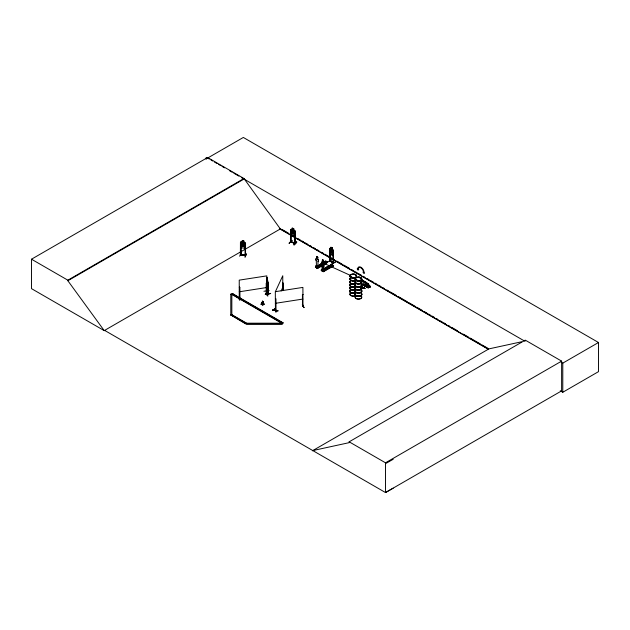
<?xml version="1.0" encoding="UTF-8"?>
<svg xmlns="http://www.w3.org/2000/svg" width="630" height="630" viewBox="0 0 630 630"><rect width="100%" height="100%" fill="white"/><g stroke="black" fill="none" stroke-linecap="round" stroke-linejoin="round"><path stroke-width="0.94" d="M262.592 302.77C262.135 298.1 265.214 306.448 261.867 304.4L262.639 301.242M290.627 241.605L291.186 241.597L290.721 241.455M290.603 242.007L290.674 229.485L290.674 242.046M290.721 241.881L295.281 243.424L295.281 231.769L294.864 231.627L294.793 243.416L294.793 242.991M317.733 267.112L318.071 261.6A1.788 1.032 60 0 0 317.811 259.158L317.733 259.206A1.788 1.032 60 0 1 317.993 261.647L318.071 261.6M302.424 294.564L302.943 294.596L302.424 294.564L302.487 306.345L302.991 306.259L302.896 287.406L275.318 291.674L275.436 310.173M275.885 310.125L275.515 309.692L275.436 310.535M275.696 310.188L275.68 298.518M272.861 309.834L278.043 310.858L272.798 310.196M272.79 310.236L272.869 309.834M262.245 304.581L262.497 301.337L261.702 304.132M316.819 266.112L316.488 266.632L316.252 266.214M322.402 269.892L322.001 269.577L322.426 269.923L322.922 269.388L322.253 269.648L322.922 269.53L322.56 270.987L322.505 269.152L321.324 269.671L321.544 270.75L332.081 264.986L321.434 270.695L331.955 264.82C327.364 263.915 336.081 268.223 330.522 264.962M322.3 263.639L315.48 267.065L315.488 266.301L316.528 265.702L316.496 266.514L317.134 266.199M267.86 285.319L267.648 286.414L267.805 285.327M266.852 287.65L267.585 289.217L267.805 288.123M261.789 303.857L262.56 301.258M267.199 281.964L266.955 282.823L267.089 281.279M266.774 285.618L267.025 284.791C267.459 291.54 267.671 280.815 267.018 284.13L266.774 282.382M261.867 304.4L262.521 301.376M322.158 263.679L322.3 264.183M350.957 277.318L351.981 277.239M351.54 276.916L351.69 277.373M351.367 276.987L351.768 277.043M355.265 275.152L355.422 275.113M356.407 279.948C355.8 281.169 357.045 279.114 356.824 280.405M356.942 280.342L357.029 280.452M360.147 278.169L360.651 278.169M360.399 278.137L360.36 277.846M272.845 310.086L278.043 310.858M316.63 266.12L316.795 266.025M322.623 269.758L322.891 269.679M316.221 266.293C317.37 266.104 316.457 268.742 316.693 266.143M317.126 266.269L315.331 267.151L315.866 267.372M322.71 269.419L322.072 269.325L322.072 270.601L322.647 270.939M267.561 283.65L267.333 284.303L266.915 283.39M266.632 290.918L266.695 290.595M266.474 291.013L267.844 293.966M268.041 293.501C268.286 295.407 265.072 286.957 267.86 293.572M331.443 250.701L332.624 250.094L331.837 251.291L332.664 253.465L331.593 251.457C331.144 253.457 329.6 251.811 331.325 250.984L330.545 248.897L331.569 250.803M329.71 252.268L330.049 253.937L333.01 255.599L333.396 254.386M333.01 255.599L333.435 254.418M239.25 298.573L239.802 298.47L239.274 298.407M239.754 298.793L239.699 287.146L239.739 298.919M266.907 294.297L266.309 294.234L266.813 294.312M275.365 310.448L275.885 310.007L275.263 309.991M292.848 231.486L294.241 230.667L293.281 231.998L294.297 233.982L292.974 232.202C292.304 234.21 290.635 232.927 292.651 231.777L291.698 229.824L292.911 231.352M295.242 234.848L294.69 236.132L291.115 234.943L290.65 233.36M240.983 247.645L240.455 246.141L240.967 247.677L244.952 248.299L245.535 246.96M244.952 248.299L245.542 246.928M282.649 290.595L282.768 282.839L282.949 290.359M282.831 290.627L282.949 282.87M316.244 266.254L316.685 266.403M239.841 300.408L238.234 297.454M274.294 309.015L275.995 311.96L274.546 308.747M274.318 308.991L275.995 311.96M327.789 261.907L331.608 259.78M362.77 287.398L361.092 288.217M240.439 242.33L240.376 254.827L245.542 255.607L245.542 243.078L244.944 242.479L240.983 241.896L240.439 242.33L241.022 241.92M240.896 243.235L240.424 243.156L240.896 243.235L240.896 254.89M243.834 240.904L242.156 240.613L242.196 242.133L241.345 242.479L241.345 245.157L242.196 246.432L243.779 246.677L244.629 245.661L244.629 242.991L243.779 242.377L243.794 240.912L243.849 242.306M245.07 243.771L245.535 243.841L245.07 243.771L245.07 255.552M241.077 253.016L239.636 256.205M240.471 254.843L240.424 254.276M240.495 254.276L245.59 255.079L245.038 254.977M240.999 254.489L245.141 254.977L245.094 255.418M246.298 253.843L245.164 257.079M244.92 257.016L246.55 254.095M275.381 291.682L282.768 275.759L282.768 290.328M281.13 290.95L282.768 287.414M332.191 247.913L330.907 247.212L330.947 248.724L330.333 248.842L330.333 251.52L330.947 253.024L332.112 253.693L332.727 252.906L332.191 247.913L330.947 247.291L330.994 248.7L329.663 248.448L329.687 260.977C329.277 259.489 330.931 262.363 333.396 263.072M333.144 262.356C326.718 260.269 332.041 259.962 333.435 263.096L333.396 250.559L332.152 249.37L332.112 247.96M289.264 243.227L291.989 240.361L289.075 243.172M361.179 288.501L361.179 281.216M327.773 267.049C328.537 268.994 329.151 265.655 327.718 267.435M357.005 280.389L356.407 280.5L356.509 279.94M360.116 278.043L360.21 277.932M239.699 298.801L239.282 298.423M275.263 310.417L275.767 310.314M302.943 305.715L302.471 306.196M302.928 305.834L302.447 305.92M275.601 310.417L275.499 298.494M291.162 230.391L290.65 230.344L291.162 230.391L291.115 242.156L291.21 241.621L295.186 243.093M293.69 228.58L292.17 228.076L292.218 229.572L291.462 229.8L291.462 232.478L292.218 233.88L293.643 234.352L294.399 233.454L293.69 228.58L293.69 230.013M291.115 234.943L294.683 236.045M294.864 231.627L295.281 231.769M289.249 243.227L291.958 240.526M294.722 243.361L294.84 242.834M296.635 241.904C288.485 250.614 302.14 236.329 294.202 244.897M293.942 244.826L296.691 242.141M356.942 280.153L356.58 280.279M357.281 277.483L357.856 277.531M290.65 229.517L292.249 229.548L292.249 228.107M262.734 304.636L262.805 301.321L263.513 304.322M324.686 261.592C330.443 264.947 322.182 261.017 325.631 261.269M315.701 267.364L322.308 263.891L315.969 267.537M323.875 262.986L326.096 261.356L317.693 265.789M317.032 268.034L322.111 265.419M322.544 264.844L317.008 268.018M327.49 262.332L325.726 260.993M331.561 264.364L333.459 265.608L331.561 264.513L321.166 270.522L331.569 264.592M322.843 271.309L333.616 265.86L333.097 265.387L322.867 271.404M361.376 279.925L362.431 280.397L362.431 281.067L361.376 280.594M361.297 280.941L361.147 281.634M362.431 280.397L362.321 281.13M361.155 280.027L366.628 283.138L366.762 282.665L361.289 279.562M366.628 283.138L366.762 282.665M363.234 287.461L360.974 288.776L363.258 287.493M360.974 289.02L363.266 287.674M361.155 283.917L366.628 287.02L366.762 286.555L361.289 283.445M366.628 287.02L366.762 286.555M104.674 330.411L104.265 330.655L31.5 288.642L31.5 259.206L207.616 157.524L243.975 178.511L280.334 228.942L488.502 349.13M207.616 157.524L207.616 158.067L243.33 137.45L598.5 342.507L598.5 371.645L562.787 392.262L560.235 390.781M31.5 259.206L67.859 280.192L243.975 178.511M393.214 488.155L385.505 492.55L104.627 330.388L104.21 330.624L67.859 280.736L243.975 179.054M104.21 330.624L280.744 228.706M283.035 322.773L232.564 293.635L230.785 294.052L230.785 315.024L231.832 315.024L246.614 323.56L245.873 323.985L231.092 315.087L231.832 314.661L246.614 323.198L282.295 323.198L283.035 322.773L282.295 323.56L231.832 294.423L230.785 294.423M330.065 248.165L332.979 249.842M316.551 256.859L316.551 258.434A1.788 1.032 60 0 0 316.284 260.576L316.205 260.615A1.788 1.032 60 0 1 316.473 258.481L316.551 256.859A0.89 0.512 60 0 1 317.181 256.497A0.89 0.512 60 0 1 317.811 257.591L317.733 259.206M329.821 249.204L330.159 249.401M317.811 257.591L317.733 257.631A0.89 0.512 60 0 0 317.103 256.544A0.89 0.512 60 0 0 316.473 256.906M333.333 263.064L333.183 251.142L333.561 263.017L329.805 260.828M333.522 251.346L333.05 251.22M322.387 260.229L322.308 260.277A0.89 0.512 60 0 1 322.938 259.906A0.89 0.512 60 0 1 323.647 260.954L323.647 262.529A1.788 1.032 60 0 1 323.907 264.97L323.568 270.483L323.828 265.017A1.788 1.032 60 0 0 323.568 262.576L323.568 261.001A0.89 0.512 60 0 0 322.938 259.906A0.89 0.512 60 0 0 322.387 260.229L322.308 261.844A1.788 1.032 60 0 0 322.04 263.986L322.261 269.798M322.308 261.844L322.387 261.804A1.788 1.032 60 0 0 322.119 263.939L322.395 269.845L322.363 269.065M315.488 266.301L316.669 265.781M231.092 315.449L231.832 315.024L231.832 294.052L282.295 323.198L282.295 324.159L246.614 324.159L246.614 323.198L245.873 323.615L231.092 315.087M322.245 264.608L320.985 263.875L322.024 263.277M315.622 267.325L322.15 263.631M323.733 262.726L326.096 261.356M323.749 262.82L326.096 261.434M323.836 262.962L326.222 261.615M315.63 266.388L315.63 266.994L317.229 267.915L317.229 267.309L318.268 266.703L318.418 267.553L316.536 266.364M317.229 267.309L318.418 266.789M316.858 268.026L322.529 264.75M323.962 263.931L327.261 262.017M324.009 263.962L327.277 262.111M327.624 262.088L317.394 268.246M323.458 264.553L327.632 262.23L323.788 264.75M322.127 265.514L317.276 268.278L317.378 267.396M323.584 264.632L327.38 262.277M322.261 265.671L317.52 268.411L315.488 267.057M260.97 304.164L262.584 303.117M333.262 262.805L333.183 251.142M321.324 269.671L322.505 269.152M335.42 261.757L331.608 264.151L335.585 262.048M326.82 267.096C332.412 269.616 324.088 267.372 327.86 266.498L329.758 267.742L327.86 266.498M328.789 265.962C334.38 268.482 326.057 266.238 329.829 265.364L331.719 266.608L329.829 265.364M323.781 269.309L330.923 265.222M260.97 304.125L262.584 305.093L264.324 304.125L262.71 303.117M262.71 305.054L264.324 304.046M321.465 269.75L321.465 270.357L323.064 271.286L323.064 270.68L324.103 270.073L324.253 270.916L322.19 269.908M323.064 270.68L324.253 270.16M322.985 271.569L333.459 265.45M333.616 265.86L323.355 271.782L321.324 270.427M364.888 281.673L368.707 284.335L368.204 287.839M369.904 287.335L368.66 286.618L368.219 287.894L363.652 284.815L364.935 285.902M368.227 283.594L368.621 284.35M364.888 285.973L368.219 287.894M369.904 287.438L369.944 285.973L368.211 284.35L365.888 283.012L364.896 283.154L364.896 284.492L365.888 285.784L369.944 287.406L369.944 285.973L368.621 285.303L368.66 284.327M312.385 450.812L488.919 348.886L521.443 341.814M312.795 450.568L349.154 442.662L349.154 441.819L525.27 340.137L561.629 361.124L561.629 390.868L385.505 492.55L385.505 462.806L561.629 361.124M525.27 340.98L524.861 341.224L241.44 177.589M561.102 362.148L562.787 363.124L598.5 342.507M385.505 463.656L393.214 459.262M327.868 267.096L328.805 267.167M328.71 267.466L327.773 267.396M351.8 277.389L351.123 277.389M266.309 294.659L266.34 283.027L266.86 283.051L266.395 283.13M266.813 294.738L266.813 275.869L239.235 280.137L239.25 298.998M322.3 263.521L321.883 263.765L322.3 264.309M290.808 241.487L290.65 241.999L295.234 243.534L295.242 230.997L293.667 230.021M291.044 242.148L291.005 241.715M316.543 266.167L317.032 266.104M262.104 303.636L262.568 303.542M267.238 281.445L266.805 280.382L267.553 283.768M267.64 283.413L267.75 284.28M239.746 287.248L239.282 287.319M266.466 293.115L267.884 296.092L266.214 293.092M239.345 298.982L239.746 298.904M302.542 304.629L303.967 307.629L302.55 304.652M302.424 306.219L302.943 306.133M302.305 304.652L303.967 307.629M266.876 286.193L267.317 287.099L267.561 280.972L266.955 277.57L267.262 279.121L266.986 278.539M266.726 278.562L267.703 280.618M268.026 282.279L268.041 293.966L266.695 291.021M239.235 291.792L266.813 287.524M263.907 291.233L269.152 290.595M265.364 294.139C281.437 291.918 254.504 296.021 270.546 293.383M275.318 303.329L302.896 299.061M302.825 306.125L302.896 305.723M351.461 276.885L351.367 277.294M330.002 260.71L329.64 260.505M329.876 260.867L329.821 252.118M266.451 294.793L266.86 294.596M230.785 314.661L231.832 314.661M246.614 323.796L282.295 323.796M240.825 254.489L240.376 254.803M245.503 255.623L245.487 243.085M323.095 271.64L323.214 270.758M240.471 254.709L245.59 255.504M363.699 281.508L364.896 281.72L363.652 281.452L363.652 284.815M295.186 243.542L291.21 241.762M245.031 255.118L244.968 255.52M291.155 229.218L295.163 231.029M329.947 261.135L330.159 252.315M266.813 294.178L266.395 294.785L266.34 283.027M323.788 263.308L350.5 275.444M263.049 303.589L263.6 304.038M361.155 279.633L366.628 282.744M361.289 279.956L366.762 283.059M361.14 281.027L361.557 281.389M361.155 283.524L366.628 286.626M361.289 283.839L366.762 286.949M361.108 286.248L365.132 288.54L361.108 286.493M361.132 286.414L364.927 288.414M207.616 158.067L209.31 159.043M211.003 160.02L212.696 160.996M214.381 161.973L216.917 163.438M218.61 164.414L220.303 165.391M221.996 166.367L224.532 167.832M229.603 170.761L232.139 172.226M233.832 173.203L238.904 176.124M332.979 255.536L330.12 253.882L329.75 252.284M282.445 229.682L288.39 233.116M290.091 234.1L292.643 235.573M297.738 238.51L300.289 239.983M301.99 240.967L303.684 241.952M305.385 242.928L307.936 244.401M309.637 245.385L311.33 246.361M313.882 247.834L315.583 248.818M317.284 249.795L318.977 250.779M321.528 252.252L323.229 253.228M324.93 254.213L334.278 259.607M336.822 261.08L341.925 264.025M343.618 265.002L349.571 268.435M351.264 269.419L353.816 270.892M355.517 271.869L357.218 272.853M358.919 273.837L361.462 275.302M363.163 276.286L364.864 277.271M367.408 278.736L369.109 279.72M370.81 280.704L373.362 282.177M375.063 283.154L376.756 284.138M378.457 285.114L381.008 286.587M382.709 287.571L384.402 288.548M386.954 290.02L388.655 291.005M390.356 291.981L396.301 295.415M398.002 296.399L407.35 301.794M409.043 302.778L414.997 306.211M416.69 307.188L422.643 310.629M424.337 311.606L426.888 313.079M428.589 314.063L430.29 315.039M431.991 316.024L434.535 317.496M436.236 318.473L437.937 319.457M440.48 320.93L442.181 321.906M443.882 322.891L445.583 323.867M448.135 325.34L449.828 326.324M451.529 327.301L457.474 330.742M463.428 334.176L468.523 337.113M470.224 338.097L480.422 343.98M482.115 344.964L488.069 348.398M279.775 228.863L488.628 349.445M325.726 261.143L327.624 262.238M323.584 262.962L324.844 263.836L323.584 263.112M320.985 263.726L322.245 264.458M316.811 266.293L316.236 265.954L316.142 267.285M316.142 266.01L317.811 267.073M316.236 267.23L316.811 267.569M236.77 296.423L232.564 293.635M238.455 297.392L283.035 323.135M349.154 441.819L385.505 462.806M316.449 266.388L316.284 260.576M332.939 249.866L333.349 250.582M267.081 281.334L266.821 279.192L267.199 281.311C267.781 278.555 267.695 285.571 267.443 283.831M267.238 281.917L266.955 280.854M266.876 281.886L267.632 283.453M267.262 282.807L267.577 283.461M266.876 282.366L267.317 285.957L266.876 285.043M266.844 287.69L267.585 289.217M275.365 298.856L275.83 298.785L275.782 310.338M274.57 308.739L275.964 311.748M266.915 279.57L267.333 283.161L266.915 282.248M266.939 284.847L267.648 286.414M270.546 293.572L265.38 294.368M262.773 301.274L263.427 303.77M267.648 280.626L267.86 293.997L267.789 281.46M262.734 301.4L263.198 304.534M262.71 301.25L262.938 302.809M562.787 363.124L562.787 392.262M330.025 249.472L330.025 261.135M324.103 270.073L324.103 270.68L321.977 269.38L321.977 270.656M318.268 266.703L318.268 267.317M266.955 277.57L266.97 279.082M266.671 287.13L266.711 291.044M266.616 287.43L266.632 291.343M240.943 243.125L240.951 254.898M206.191 157.413L206.191 159.343M67.859 280.192L67.859 280.736M361.368 284.232A3.386 1.953 0 0 1 358.431 287.17A3.386 1.953 0 0 1 355.501 284.232M361.321 284.437A3.331 1.921 0 0 1 358.431 287.319A3.331 1.921 0 0 1 355.548 284.437M361.329 287.012A3.347 1.929 0 0 1 358.431 289.91A3.347 1.929 0 0 1 355.541 287.012M361.329 287.13A3.347 1.929 0 0 1 358.431 290.02A3.347 1.929 0 0 1 355.541 287.13M361.368 281.019A3.386 1.953 0 0 1 358.431 283.949A3.386 1.953 0 0 1 355.501 281.019M361.329 283.894A3.339 1.929 0 0 1 358.431 286.784A3.339 1.929 0 0 1 355.541 283.894M361.329 281.216A3.339 1.929 0 0 1 358.431 284.106A3.339 1.929 0 0 1 355.541 281.216M361.368 284.067A3.386 1.953 0 0 1 358.431 287.004A3.386 1.953 0 0 1 355.501 284.067M361.368 280.854A3.386 1.953 0 0 1 358.431 283.784A3.386 1.953 0 0 1 355.501 280.854M361.329 280.681A3.339 1.929 0 0 1 358.431 283.571A3.339 1.929 0 0 1 355.541 280.681M361.368 293.399A3.386 1.953 0 0 1 358.431 296.336A3.386 1.953 0 0 1 355.501 293.399M361.321 293.604A3.331 1.921 0 0 1 358.431 296.486A3.331 1.921 0 0 1 355.548 293.604M361.305 296.116A3.315 1.914 0 0 1 358.431 298.99A3.315 1.914 0 0 1 355.564 296.116M361.305 287.43A3.315 1.914 0 0 1 358.431 290.304A3.315 1.914 0 0 1 355.564 287.43M361.329 296.297A3.347 1.929 0 0 1 358.431 299.187A3.347 1.929 0 0 1 355.541 296.297M361.329 287.264A3.347 1.929 0 0 1 358.431 290.162A3.347 1.929 0 0 1 355.541 287.264M361.368 290.186A3.386 1.953 0 0 1 358.431 293.115A3.386 1.953 0 0 1 355.501 290.186M361.321 293.06A3.331 1.921 0 0 1 358.431 295.95A3.331 1.921 0 0 1 355.548 293.06M361.321 290.383A3.331 1.921 0 0 1 358.431 293.273A3.331 1.921 0 0 1 355.548 290.383M361.368 293.233A3.386 1.953 0 0 1 358.431 296.163A3.386 1.953 0 0 1 355.501 293.233M361.368 290.02A3.386 1.953 0 0 1 358.431 292.95A3.386 1.953 0 0 1 355.501 290.02M361.321 289.847A3.331 1.921 0 0 1 358.431 292.73A3.331 1.921 0 0 1 355.548 289.847M355.58 286.256A3.315 1.914 0 0 1 351.572 286.563A3.315 1.914 0 0 1 350.028 284.406M355.588 280.539A3.339 1.929 0 0 1 351.564 280.846A3.339 1.929 0 0 1 350.004 278.68M355.588 279.996A3.331 1.921 0 0 1 351.564 280.303A3.331 1.921 0 0 1 350.012 278.137M355.588 283.752A3.331 1.921 0 0 1 351.564 284.059A3.331 1.921 0 0 1 350.012 281.893M355.627 283.587A3.386 1.953 0 0 1 351.54 283.902A3.386 1.953 0 0 1 349.957 281.704M355.627 283.421A3.386 1.953 0 0 1 351.54 283.736A3.386 1.953 0 0 1 349.957 281.539M355.588 283.216A3.339 1.929 0 0 1 351.564 283.524A3.339 1.929 0 0 1 350.004 281.358M355.627 280.374A3.386 1.953 0 0 1 351.54 280.681A3.386 1.953 0 0 1 349.957 278.484M355.627 280.208A3.386 1.953 0 0 1 351.54 280.515A3.386 1.953 0 0 1 349.957 278.318M355.588 286.461A3.331 1.921 0 0 1 351.564 286.768A3.331 1.921 0 0 1 350.012 284.602M355.58 286.737A3.315 1.914 0 0 1 351.572 287.044A3.315 1.914 0 0 1 350.028 284.886M355.58 295.423A3.315 1.914 0 0 1 351.572 295.73A3.315 1.914 0 0 1 350.028 293.572M355.596 286.579A3.347 1.929 0 0 1 351.556 286.886A3.347 1.929 0 0 1 349.996 284.721M355.588 289.705A3.331 1.921 0 0 1 351.564 290.013A3.331 1.921 0 0 1 350.012 287.847M355.588 289.162A3.331 1.921 0 0 1 351.564 289.469A3.331 1.921 0 0 1 350.012 287.304M355.588 292.918A3.331 1.921 0 0 1 351.564 293.226A3.331 1.921 0 0 1 350.012 291.06M355.627 292.753A3.386 1.953 0 0 1 351.54 293.068A3.386 1.953 0 0 1 349.957 290.871M355.627 292.588A3.386 1.953 0 0 1 351.54 292.903A3.386 1.953 0 0 1 349.957 290.698M355.588 292.383A3.331 1.921 0 0 1 351.564 292.69A3.331 1.921 0 0 1 350.012 290.524M355.627 289.54A3.386 1.953 0 0 1 351.54 289.847A3.386 1.953 0 0 1 349.957 287.65M355.627 289.375A3.386 1.953 0 0 1 351.54 289.682A3.386 1.953 0 0 1 349.957 287.485M355.596 295.62A3.347 1.929 0 0 1 351.556 295.927A3.347 1.929 0 0 1 349.996 293.753M365.345 284.91L366.849 285.185L368.266 286.902L367.132 285.067C369.007 285.571 368.322 283.626 366.841 284.587L365.416 282.807L366.573 284.721L365.345 284.91M244.495 246.212L243.015 244.637C242.298 246.779 240.471 245.724 242.652 244.267L241.589 242.463L242.983 243.999L244.432 242.904L243.353 244.385L244.495 246.212M363.423 287.776L361.187 289.131L363.423 287.776M358.714 269.656L357.934 270.065L357.171 268.774L357.698 269.081A4.497 2.622 59.6 0 1 360.903 267.222A4.497 2.622 59.6 0 1 364.116 272.719L364.644 273.018L363.825 273.404L362.998 272.089L363.534 272.388A3.756 2.189 59.6 0 0 360.856 267.805A3.756 2.189 59.6 0 0 358.179 269.349L358.714 269.656M243.495 241.14L242.479 240.983L242.479 241.463L243.495 241.621L243.495 241.14M243.779 242.857L242.196 242.613L242.196 245.291L243.779 245.535L243.779 242.857M293.383 228.769L292.47 228.462L293.383 229.249L293.383 228.769M293.643 230.525L292.218 230.052L292.218 232.73L293.643 233.202L293.643 230.525M331.9 248.078L331.159 247.645L331.9 248.551L331.9 248.078M332.112 249.866L330.947 249.196L330.947 251.874L332.112 252.543L332.112 249.866M368.211 285.067L365.888 283.728L365.888 285.067L368.259 286.469L368.211 285.067M369.66 286.146L369.243 285.902L369.66 287.004L369.66 286.146M325.883 263.088L323.993 261.993L325.883 263.088M356.761 280.626A3.347 1.929 0 0 0 361.777 278.956A3.347 1.929 0 0 0 356.761 277.279A3.347 1.929 0 0 0 356.761 280.626M356.777 280.878A3.315 1.914 0 0 0 361.754 279.224A3.315 1.914 0 0 0 356.777 277.562A3.315 1.914 0 0 0 356.777 280.878M356.761 280.72A3.347 1.929 0 0 0 361.777 279.051A3.347 1.929 0 0 0 356.761 277.381A3.347 1.929 0 0 0 356.761 280.72M351.564 277.609A3.323 1.921 0 0 0 356.556 275.948A3.323 1.921 0 0 0 351.564 274.278A3.323 1.921 0 0 0 351.564 277.609M351.564 277.877A3.323 1.921 0 0 0 356.556 276.208A3.323 1.921 0 0 0 351.564 274.546A3.323 1.921 0 0 0 351.564 277.877M351.556 277.72A3.347 1.929 0 0 0 356.572 276.05A3.347 1.929 0 0 0 351.556 274.381A3.347 1.929 0 0 0 351.556 277.72"/></g></svg>
